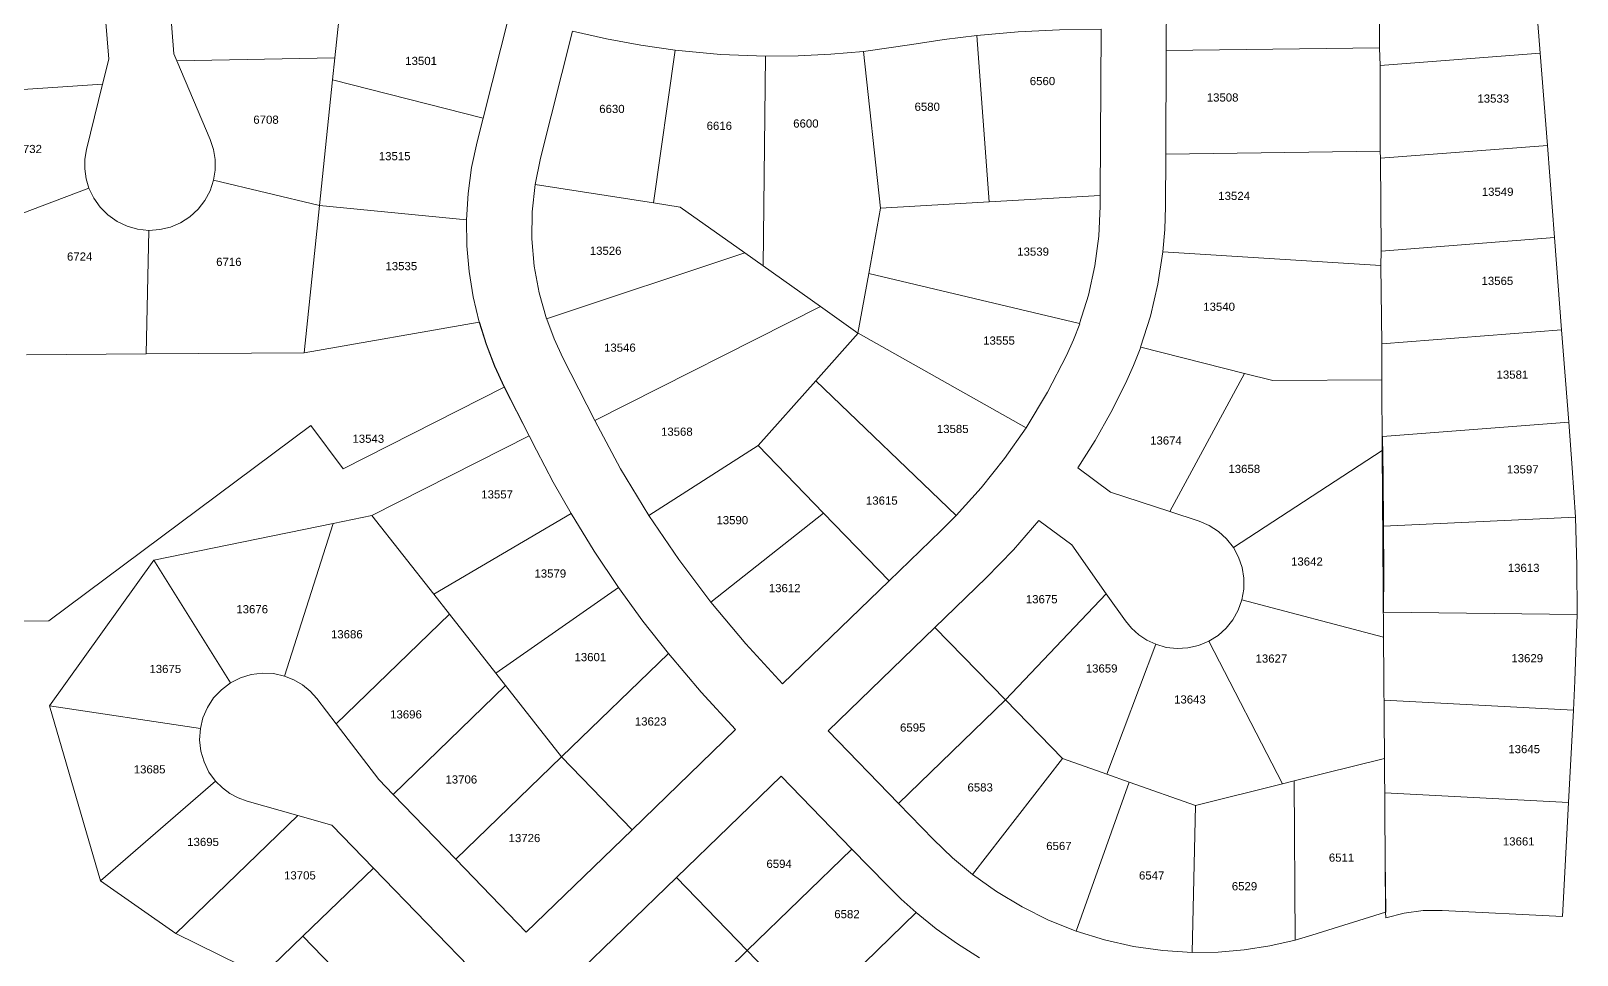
# Model space of a CAD drawing. Header units: feet. Extents: x 865220 to 2843432, y -2240498 to 970288.
# Drawn here: x 2831979 to 2833399, y 967279 to 968128 of the extents above; entities that cross this region are included whole.
import ezdxf
from ezdxf.enums import TextEntityAlignment as Align

# ---------------------------------------------------------------- set-up
doc = ezdxf.new("R2010")
doc.units = ezdxf.units.FT
doc.header["$LTSCALE"] = 0.015
doc.header["$MEASUREMENT"] = 0
doc.layers.add('Dakota County Addresses', color=7, linetype='Continuous')
doc.layers.add('Dakota County Parcels', color=7, linetype='Continuous')
doc.styles.add('Dimensions 100', font='arial.ttf')

# ---------------------------------------------------------------- blocks, each defined once
blk = doc.blocks.new('ACMAP_ANN_TEMPLATE_Dakota County Addresses')
at = {"layer": 'Dakota County Addresses', "style": 'Dimensions 100'}
blk.add_attdef('DakotaCountyAddress', text='', height=50, dxfattribs=at).set_placement((0, 0), align=Align.CENTER)

msp = doc.modelspace()

# ---------------------------------------------------------------- linework, layer by layer
at = {"layer": 'Dakota County Parcels', "lineweight": 5, "ltscale": 100}
for p, q in [((2832102.3, 968209.8), (2832110.6, 968106.6)), ((2832042.8, 968200.9), (2832050.8, 968101.7)), ((2832258.5, 968103.1), (2832268.3, 968197.6)), ((2833021.8, 968109.6), (2833022.2, 968204.6)), ((2833217.7, 968112.1), (2833217.5, 968181.1)), ((2833358.6, 968192), (2833365.1, 968107.2)), ((2832394.6, 968047.7), (2832419.2, 968144.7)), ((2832447.2, 968010.9), (2832476.7, 968127.6)), ((2832961.2, 967976.6), (2832961.9, 968129.3)), ((2832550.9, 967969.7), (2832571, 968110)), ((2832743.7, 968108.9), (2832788.3, 968115.1)), ((2832847.7, 968123.4), (2832859.2, 967970.6)), ((2833021.3, 968014.6), (2833021.8, 968109.6)), ((2833021.8, 968109.6), (2833217.7, 968112.1)), ((2833218.1, 968095.9), (2833217.7, 968112.1)), ((2832045.2, 968078.8), (2832050.8, 968101.7)), ((2832110.6, 968106.6), (2832113.3, 968100.2)), ((2832113.3, 968100.2), (2832258.5, 968103.1)), ((2832113.3, 968100.2), (2832143.9, 968027.9)), ((2832256.3, 968082.8), (2832258.5, 968103.1)), ((2832651.8, 967911.8), (2832653.9, 968104.5)), ((2832743.7, 968108.9), (2832759.4, 967964.8)), ((2833218.1, 968095.9), (2833365.1, 968107.2)), ((2833218.3, 968017.1), (2833218.1, 968095.9)), ((2833365.1, 968107.2), (2833371.7, 968022.5)), ((2832244.3, 967967.2), (2832256.3, 968082.8)), ((2832256.3, 968082.8), (2832394.6, 968047.7)), ((2831885.5, 968068), (2832045.2, 968078.8)), ((2832030.4, 968018.8), (2832045.2, 968078.8)), ((2832389, 968025.7), (2832394.6, 968047.7)), ((2832447.2, 968010.9), (2832442.2, 967986.5)), ((2833021.1, 967966.3), (2833021.3, 968014.6)), ((2833021.3, 968014.6), (2833218.3, 968017.1)), ((2833218.6, 968010.7), (2833218.3, 968017.1)), ((2833218.6, 968010.7), (2833371.7, 968022.5)), ((2833219.1, 967925.5), (2833218.6, 968010.7)), ((2833371.7, 968022.5), (2833378.2, 967937.8)), ((2831886.4, 967928), (2832032.6, 967983.3)), ((2832147, 967990.5), (2832244.3, 967967.2)), ((2832442.2, 967986.5), (2832550.9, 967969.7)), ((2832550.9, 967969.7), (2832575.6, 967965.9)), ((2832759.4, 967964.8), (2832859.2, 967970.6)), ((2832859.2, 967970.6), (2832961.2, 967976.6)), ((2832961.1, 967966.6), (2832961.2, 967976.6)), ((2832230.1, 967832), (2832244.3, 967967.2)), ((2832244.3, 967967.2), (2832379.2, 967954.1)), ((2832575.6, 967965.9), (2832634.8, 967923.9)), ((2832748.6, 967905), (2832759.4, 967964.8)), ((2832085.1, 967831), (2832087.5, 967944.5)), ((2833218.9, 967912.1), (2833219.1, 967925.5)), ((2833219.1, 967925.5), (2833378.2, 967937.8)), ((2833378.2, 967937.8), (2833384.8, 967853)), ((2832452.6, 967863.1), (2832634.8, 967923.9)), ((2832634.8, 967923.9), (2832651.8, 967911.8)), ((2832651.8, 967911.8), (2832704.2, 967874.6)), ((2833018.7, 967924.7), (2833218.9, 967912.1)), ((2833219.7, 967840.3), (2833218.9, 967912.1)), ((2832738.7, 967850.1), (2832748.6, 967905)), ((2832748.6, 967905), (2832942.1, 967858.8)), ((2832497, 967769.7), (2832704.2, 967874.6)), ((2832704.2, 967874.6), (2832738.7, 967850.1)), ((2832230.1, 967832), (2832390.8, 967860.2)), ((2832700.1, 967806.3), (2832739, 967850)), ((2832739, 967850), (2832893, 967763.2)), ((2833219.6, 967807.1), (2833219.7, 967840.3)), ((2833219.7, 967840.3), (2833384.8, 967853)), ((2833384.8, 967853), (2833391.3, 967768.3)), ((2831975.2, 967830.2), (2832085.1, 967831)), ((2832085.1, 967831), (2832230.1, 967832)), ((2832467.8, 967827.4), (2832497, 967769.7)), ((2833093.7, 967813), (2833025.1, 967686.1)), ((2833093.7, 967813), (2833119.6, 967806.5)), ((2832266, 967725.5), (2832413.9, 967800.4)), ((2832436.9, 967755.7), (2832413.9, 967800.4)), ((2832436.9, 967755.7), (2832414.3, 967800.3)), ((2832647.1, 967746.8), (2832700.1, 967806.3)), ((2832700.1, 967806.3), (2832828.8, 967682.6)), ((2833119.6, 967806.5), (2833219.6, 967807.1)), ((2833220, 967742.3), (2833219.6, 967807.1)), ((2831995.9, 967585.8), (2832236.3, 967765.3)), ((2832236.3, 967765.3), (2832266, 967725.5)), ((2832292.5, 967682.6), (2832436.9, 967755.7)), ((2832436.9, 967755.7), (2832443.5, 967742.6)), ((2833220.2, 967755.1), (2833391.3, 967768.3)), ((2833220.9, 967719), (2833220.2, 967755)), ((2833391.3, 967768.3), (2833394.6, 967726.4)), ((2832647.1, 967746.8), (2832546.8, 967682.6)), ((2832707.2, 967684.7), (2832647.1, 967746.8)), ((2833083.5, 967653.1), (2833220, 967742.3)), ((2833221.3, 967570.7), (2833220, 967742.3)), ((2832970.7, 967703.9), (2832940.5, 967726.2)), ((2833397.4, 967681.1), (2833394.6, 967726.4)), ((2833221.2, 967672.8), (2833220.9, 967719)), ((2833025.1, 967686.1), (2832970.7, 967703.9)), ((2832475.4, 967684.3), (2832349.4, 967610.2)), ((2832707.2, 967684.7), (2832603.7, 967602.9)), ((2832767.4, 967622.6), (2832707.2, 967684.7)), ((2833051.9, 967677.3), (2833025.1, 967686.1)), ((2832092.3, 967641.4), (2832256.8, 967675.3)), ((2832212.3, 967535), (2832256.8, 967675.3)), ((2832256.8, 967675.3), (2832292.5, 967682.6)), ((2832292.5, 967682.6), (2832349.4, 967610.2)), ((2832828.8, 967682.6), (2832814.7, 967668.5)), ((2832935, 967655.7), (2832904.8, 967678)), ((2833221.2, 967672.8), (2833397.4, 967681.1)), ((2833221.4, 967630.9), (2833221.2, 967672.8)), ((2832814.7, 967668.5), (2832767.4, 967622.6)), ((2832966.6, 967610.7), (2832935, 967655.7)), ((2831996.5, 967507.6), (2832092.3, 967641.4)), ((2832092.3, 967641.4), (2832162.5, 967528.8)), ((2833221.2, 967593.7), (2833221.4, 967630.9)), ((2832518.9, 967616.4), (2832406.1, 967537.8)), ((2832767.4, 967622.6), (2832669.4, 967527.8)), ((2832809.4, 967579.8), (2832856.5, 967625.4)), ((2832349.4, 967610.2), (2832363.6, 967592)), ((2832874.2, 967513.1), (2832966.6, 967610.7)), ((2832984.2, 967585.8), (2832966.6, 967610.7)), ((2833091.3, 967605), (2833221.3, 967570.7)), ((2831888.8, 967585.1), (2831995.9, 967585.8)), ((2832259.5, 967491.2), (2832363.6, 967592)), ((2832363.6, 967592), (2832406.1, 967537.8)), ((2833221.2, 967593.7), (2833399, 967591.6)), ((2833397, 967530.7), (2833399, 967591.6)), ((2832711.3, 967484.8), (2832809.4, 967579.8)), ((2832809.4, 967579.8), (2832874.2, 967513.1)), ((2833222.1, 967459.4), (2833221.3, 967570.7)), ((2832466.6, 967460.7), (2832564.6, 967555.7)), ((2833012.1, 967564.2), (2832967.2, 967444.9)), ((2833060.8, 967567), (2833128.4, 967436)), ((2832406.1, 967537.8), (2832415.1, 967526.4)), ((2833395.6, 967503.8), (2833397, 967530.7)), ((2832241.9, 967514.3), (2832259.5, 967491.2)), ((2832311.8, 967426.3), (2832415.1, 967526.4)), ((2832415.1, 967526.4), (2832466.6, 967460.7)), ((2832874.2, 967513.1), (2832776, 967418)), ((2832874.2, 967513.1), (2832926.6, 967459.2)), ((2831996.5, 967507.6), (2832134.9, 967486.8)), ((2832043.2, 967346.8), (2831996.5, 967507.6)), ((2833221.8, 967512.8), (2833395.6, 967503.8)), ((2833391.2, 967418.9), (2833395.6, 967503.8)), ((2832259.5, 967491.2), (2832298.7, 967439.9)), ((2832531.3, 967393.9), (2832626.3, 967486)), ((2832711.3, 967484.8), (2832776, 967418)), ((2832369.5, 967366.7), (2832466.6, 967460.7)), ((2832531.3, 967393.9), (2832466.6, 967460.7)), ((2832926.6, 967459.2), (2832843.9, 967352.8)), ((2832926.6, 967459.2), (2832967.2, 967444.9)), ((2833139.2, 967438.8), (2833222.1, 967459.4)), ((2833223, 967318.2), (2833222.1, 967459.4)), ((2832572, 967349.9), (2832668.2, 967443.1)), ((2832668.2, 967443.1), (2832733.2, 967375.9)), ((2832967.2, 967444.9), (2832987.6, 967437.7)), ((2832043.2, 967346.8), (2832148.9, 967438.5)), ((2832298.7, 967439.9), (2832311.8, 967426.3)), ((2832987.6, 967437.7), (2832939, 967300.7)), ((2832987.6, 967437.7), (2833048.6, 967416.2)), ((2833048.6, 967416.2), (2833128.4, 967436)), ((2833128.4, 967436), (2833139.2, 967438.8)), ((2833139.2, 967438.8), (2833140.1, 967292.4)), ((2832177.9, 967420.1), (2832224.3, 967407)), ((2832311.8, 967426.3), (2832369.5, 967366.7)), ((2832776, 967418), (2832808.2, 967384.8)), ((2833048.6, 967416.2), (2833045.7, 967281.2)), ((2833222.3, 967427.7), (2833391.2, 967418.9)), ((2833385.7, 967314.1), (2833391.2, 967418.9)), ((2832112.4, 967298.6), (2832224.3, 967407)), ((2832224.3, 967407), (2832255.6, 967398.1)), ((2832293.8, 967358.7), (2832255.6, 967398.1)), ((2832434.2, 967299.9), (2832531.3, 967393.9)), ((2832637.1, 967282.8), (2832733.2, 967375.9)), ((2832733.2, 967375.9), (2832765.1, 967343.1)), ((2832229.1, 967296.1), (2832293.8, 967358.7)), ((2832391.2, 967258.2), (2832293.8, 967358.7)), ((2832369.5, 967366.7), (2832434.2, 967299.9)), ((2833223.4, 967318.3), (2833222.7, 967367.5)), ((2832112.4, 967298.6), (2832043.2, 967346.8)), ((2832572, 967349.9), (2832476, 967256.8)), ((2832572, 967349.9), (2832637.1, 967282.8)), ((2832694.8, 967223.2), (2832792.1, 967317.7)), ((2833155.5, 967296.9), (2833223, 967318.2)), ((2833223, 967318.2), (2833223.4, 967318.3)), ((2833223.4, 967312.8), (2833223, 967318.1)), ((2833275, 967319.8), (2833385.7, 967314.1)), ((2832191.5, 967259.7), (2832112.4, 967298.6)), ((2832191.5, 967259.7), (2832229.1, 967296.1)), ((2832326.5, 967195.6), (2832229.1, 967296.1)), ((2833140.1, 967292.4), (2833155.5, 967296.9)), ((2832541, 967189.7), (2832637.1, 967282.8)), ((2832637.1, 967282.8), (2832694.8, 967223.2))]:
    msp.add_line(p, q, dxfattribs=at)
for points in [[(2832476.7, 968127.6), (2832507.9, 968120.4), (2832539.4, 968114.6), (2832571, 968110)], [(2832961.9, 968129.3), (2832923.8, 968128.8), (2832885.7, 968126.8), (2832847.7, 968123.4)], [(2832571, 968110), (2832612.4, 968106.1), (2832653.9, 968104.5)], [(2832847.7, 968123.4), (2832818, 968119.7), (2832788.3, 968115.1)], [(2832653.9, 968104.5), (2832683.9, 968104.8), (2832713.8, 968106.3), (2832743.7, 968108.9)], [(2832147, 967990.5), (2832148.5, 967999.9), (2832148.5, 968009.5), (2832146.9, 968018.9), (2832143.9, 968027.9)], [(2832389, 968025.7), (2832384, 968002.1), (2832380.7, 967978.2), (2832379.2, 967954.1)], [(2832030.4, 968018.8), (2832028.9, 968009.9), (2832028.8, 968000.9), (2832030, 967991.9), (2832032.6, 967983.3)], [(2832032.6, 967983.3), (2832037, 967974.1), (2832042.8, 967965.8), (2832050.1, 967958.6), (2832058.4, 967952.7), (2832067.6, 967948.3), (2832077.3, 967945.6), (2832087.5, 967944.5)], [(2832087.5, 967944.5), (2832097.6, 967945.2), (2832107.5, 967947.5), (2832116.8, 967951.5), (2832125.3, 967957), (2832132.8, 967963.9), (2832139.1, 967971.9), (2832143.8, 967980.9), (2832147, 967990.5)], [(2832442.2, 967986.5), (2832439.6, 967961.6), (2832439.3, 967936.6), (2832441.4, 967911.7), (2832445.9, 967887.1), (2832452.6, 967863.1)], [(2832379.2, 967954.1), (2832379.5, 967930.4), (2832381.6, 967906.7), (2832385.3, 967883.3), (2832390.8, 967860.2)], [(2832942.1, 967858.8), (2832950.3, 967885), (2832956.2, 967911.9), (2832959.8, 967939.1), (2832961.1, 967966.6)], [(2833018.7, 967924.7), (2833020.5, 967945.4), (2833021.1, 967966.3)], [(2832998.1, 967837.2), (2832998.1, 967837.2), (2833007.2, 967865.8), (2833014.1, 967895), (2833018.7, 967924.7)], [(2832390.8, 967860.2), (2832397.2, 967839.8), (2832404.9, 967819.8), (2832413.9, 967800.4)], [(2832414.3, 967800.3), (2832405.3, 967819.7), (2832397.5, 967839.7), (2832391.2, 967860.1)], [(2832467.8, 967827.4), (2832459.7, 967844.9), (2832453, 967863)], [(2832930.2, 967829.5), (2832936.7, 967843.9), (2832942.4, 967858.7)], [(2832930.2, 967829.5), (2832912.7, 967795.7), (2832893, 967763.2)], [(2832984.4, 967803.7), (2832991.8, 967820.2), (2832998.4, 967837.1), (2832998.4, 967837.1)], [(2832998.1, 967837.2), (2832998.4, 967837.1), (2833093.7, 967813)], [(2832940.5, 967726.2), (2832956.4, 967751.3), (2832971, 967777.2), (2832984.4, 967803.7)], [(2832546.8, 967682.6), (2832520.8, 967725.5), (2832497, 967769.7)], [(2832893, 967763.2), (2832873.3, 967735), (2832851.8, 967708.1), (2832828.8, 967682.6)], [(2832443.5, 967742.6), (2832459, 967713.2), (2832475.4, 967684.3)], [(2832475.4, 967684.3), (2832496.5, 967649.9), (2832518.9, 967616.4)], [(2832603.7, 967602.9), (2832574.3, 967642), (2832546.8, 967682.6)], [(2832904.8, 967678), (2832881.4, 967651), (2832856.5, 967625.4)], [(2833051.9, 967677.3), (2833061.2, 967673.4), (2833069.8, 967667.9), (2833077.2, 967661.1), (2833083.5, 967653.1)], [(2833399, 967591.6), (2833398.8, 967636.3), (2833397.4, 967681.1)], [(2833083.5, 967653.1), (2833088.2, 967644.3), (2833091.5, 967634.8), (2833093.1, 967624.9), (2833093, 967614.9), (2833091.3, 967605)], [(2832518.9, 967616.4), (2832541.2, 967585.6), (2832564.6, 967555.7)], [(2832669.4, 967527.8), (2832635.6, 967564.5), (2832603.7, 967602.9)], [(2833091.3, 967605), (2833087.9, 967595.6), (2833083, 967586.8), (2833076.8, 967579), (2833069.3, 967572.3), (2833060.8, 967567)], [(2833012.1, 967564.2), (2833004, 967567.9), (2832996.5, 967572.9), (2832989.9, 967578.9), (2832984.2, 967585.8)], [(2832564.6, 967555.7), (2832594.7, 967520.2), (2832626.3, 967486)], [(2833060.8, 967567), (2833051.5, 967563.2), (2833041.7, 967560.9), (2833031.7, 967560.3), (2833021.8, 967561.4), (2833012.1, 967564.2)], [(2832162.5, 967528.8), (2832154.2, 967522.5), (2832147.1, 967515), (2832141.4, 967506.3), (2832137.3, 967496.8), (2832134.9, 967486.8)], [(2832212.3, 967535), (2832202.2, 967537.3), (2832191.9, 967537.8), (2832181.6, 967536.5), (2832171.7, 967533.5), (2832162.5, 967528.8)], [(2832241.9, 967514.3), (2832235.8, 967521.1), (2832228.7, 967526.9), (2832220.8, 967531.6), (2832212.3, 967535)], [(2832134.9, 967486.8), (2832134.2, 967476.4), (2832135.4, 967466.1), (2832138.3, 967456.2), (2832142.8, 967446.9), (2832148.9, 967438.5)], [(2832148.9, 967438.5), (2832155.1, 967432.4), (2832162, 967427.2), (2832169.7, 967423.1), (2832177.9, 967420.1)], [(2832808.2, 967384.8), (2832825.5, 967368.2), (2832843.9, 967352.8)], [(2832765.1, 967343.1), (2832778.3, 967330.1), (2832792.1, 967317.7)], [(2832843.9, 967352.8), (2832866, 967337), (2832889.4, 967323), (2832913.7, 967310.9), (2832939, 967300.7)], [(2832792.1, 967317.7), (2832810.6, 967302.7), (2832830, 967288.9), (2832850.2, 967276.2)], [(2833275, 967319.8), (2833257.6, 967319.6), (2833240.3, 967317.3), (2833223.4, 967312.8)], [(2832939, 967300.7), (2832965, 967292.7), (2832991.6, 967286.7), (2833018.5, 967282.9), (2833045.7, 967281.2)], [(2833045.7, 967281.2), (2833069.5, 967281.5), (2833093.3, 967283.5), (2833116.9, 967287.2), (2833140.1, 967292.4)]]:
    msp.add_lwpolyline(points, dxfattribs=at)

# ---------------------------------------------------------------- block references
at = {"layer": 'Dakota County Addresses', "lineweight": 5, "ltscale": 100, "xscale": 0.15, "yscale": 0.15, "zscale": 0.15}
for p, values in [((2832337.6, 968096.4), {'DakotaCountyAddress': '13501'}), ((2832908.1, 968077.9), {'DakotaCountyAddress': '6560'}), ((2833073.5, 968062.8), {'DakotaCountyAddress': '13508'}), ((2833322, 968061.8), {'DakotaCountyAddress': '13533'}), ((2832512.8, 968052.3), {'DakotaCountyAddress': '6630'}), ((2832802.3, 968054.3), {'DakotaCountyAddress': '6580'}), ((2832195.2, 968042.4), {'DakotaCountyAddress': '6708'}), ((2832611.4, 968036.8), {'DakotaCountyAddress': '6616'}), ((2832690.9, 968038.9), {'DakotaCountyAddress': '6600'}), ((2831977.8, 968015.5), {'DakotaCountyAddress': '6732'}), ((2832313.3, 968008.9), {'DakotaCountyAddress': '13515'}), ((2833326, 967976.2), {'DakotaCountyAddress': '13549'}), ((2833084.1, 967972.4), {'DakotaCountyAddress': '13524'}), ((2832507, 967922), {'DakotaCountyAddress': '13526'}), ((2832899.5, 967921.2), {'DakotaCountyAddress': '13539'}), ((2832024.1, 967916.7), {'DakotaCountyAddress': '6724'}), ((2832161.1, 967911.8), {'DakotaCountyAddress': '6716'}), ((2832319.4, 967907.9), {'DakotaCountyAddress': '13535'}), ((2833325.8, 967894.3), {'DakotaCountyAddress': '13565'}), ((2833070.3, 967870.6), {'DakotaCountyAddress': '13540'}), ((2832520.1, 967833), {'DakotaCountyAddress': '13546'}), ((2832868.2, 967839.5), {'DakotaCountyAddress': '13555'}), ((2833339.6, 967808.2), {'DakotaCountyAddress': '13581'}), ((2832289.1, 967749.3), {'DakotaCountyAddress': '13543'}), ((2832572.4, 967755.8), {'DakotaCountyAddress': '13568'}), ((2832825.7, 967758.3), {'DakotaCountyAddress': '13585'}), ((2833021.5, 967747.7), {'DakotaCountyAddress': '13674'}), ((2833093.4, 967721.6), {'DakotaCountyAddress': '13658'}), ((2833349.1, 967721.2), {'DakotaCountyAddress': '13597'}), ((2832407.4, 967698.2), {'DakotaCountyAddress': '13557'}), ((2832760.6, 967692.5), {'DakotaCountyAddress': '13615'}), ((2832623.3, 967674.5), {'DakotaCountyAddress': '13590'}), ((2833150.9, 967636.5), {'DakotaCountyAddress': '13642'}), ((2832456.2, 967625.5), {'DakotaCountyAddress': '13579'}), ((2833349.9, 967630.7), {'DakotaCountyAddress': '13613'}), ((2832671.4, 967612.1), {'DakotaCountyAddress': '13612'}), ((2832182.5, 967592.7), {'DakotaCountyAddress': '13676'}), ((2832907.4, 967601.9), {'DakotaCountyAddress': '13675'}), ((2832269.4, 967569.7), {'DakotaCountyAddress': '13686'}), ((2832493, 967548.7), {'DakotaCountyAddress': '13601'}), ((2832102.7, 967537.8), {'DakotaCountyAddress': '13675'}), ((2832962.4, 967538.3), {'DakotaCountyAddress': '13659'}), ((2833118.3, 967547.4), {'DakotaCountyAddress': '13627'}), ((2833353.2, 967547.7), {'DakotaCountyAddress': '13629'}), ((2833043.5, 967509.8), {'DakotaCountyAddress': '13643'}), ((2832323.7, 967496.1), {'DakotaCountyAddress': '13696'}), ((2832548.4, 967489.6), {'DakotaCountyAddress': '13623'}), ((2832789, 967484), {'DakotaCountyAddress': '6595'}), ((2833350.4, 967464.2), {'DakotaCountyAddress': '13645'}), ((2832088.3, 967445.6), {'DakotaCountyAddress': '13685'}), ((2832374.5, 967436.3), {'DakotaCountyAddress': '13706'}), ((2832850.9, 967429), {'DakotaCountyAddress': '6583'}), ((2832137.4, 967378.9), {'DakotaCountyAddress': '13695'}), ((2832432.5, 967382.5), {'DakotaCountyAddress': '13726'}), ((2833345.4, 967379.4), {'DakotaCountyAddress': '13661'}), ((2832923.2, 967375.2), {'DakotaCountyAddress': '6567'}), ((2833182.7, 967364.5), {'DakotaCountyAddress': '6511'}), ((2832666.3, 967358.8), {'DakotaCountyAddress': '6594'}), ((2832226.3, 967348.2), {'DakotaCountyAddress': '13705'}), ((2833008.4, 967348.1), {'DakotaCountyAddress': '6547'}), ((2833093.6, 967338.2), {'DakotaCountyAddress': '6529'}), ((2832728.6, 967312.6), {'DakotaCountyAddress': '6582'})]:
    msp.add_blockref('ACMAP_ANN_TEMPLATE_Dakota County Addresses', p, dxfattribs=at).add_auto_attribs(values)

doc.saveas('drawing.dxf')
